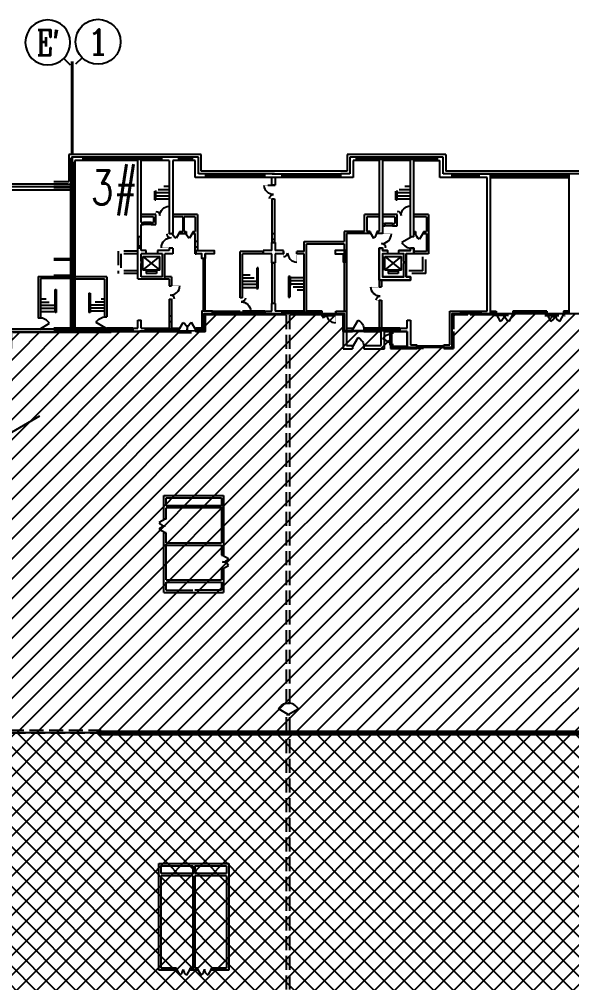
# Model space of a CAD drawing. Extents: x 634182 to 802382, y -1101880 to -864080.
# Drawn here: x 704378 to 714200, y -1040589 to -1023460 of the extents above; entities that cross this region are included whole.
import ezdxf
from ezdxf.enums import TextEntityAlignment as Align

# ---------------------------------------------------------------- set-up
doc = ezdxf.new("R2010")
doc.units = 0
doc.header["$LTSCALE"] = 1000
doc.header["$MEASUREMENT"] = 0
doc.linetypes.add('DASH', pattern=[0.35, 0.25, -0.1])
doc.layers.get('0').update_dxf_attribs({"linetype": 'CONTINUOUS'})
for name, color, linetype in [('AXIS', 3, 'CONTINUOUS'), ('AXIS_TEXT', 7, 'CONTINUOUS'), ('WINDOW', 2, 'CONTINUOUS'), ('WINDOW_TEXT', 6, 'CONTINUOUS'), ('防火分區线', 2, 'CONTINUOUS')]:
    doc.layers.add(name, color=color, linetype=linetype)
doc.styles.add('COMPLEX', font='COMPLEX')
doc.styles.add('DIM_FONT', font='simplex.shx', dxfattribs={"width": 0.8})
doc.styles.add('SIMPLEX', font='SIMPLEX.SHX')

# ---------------------------------------------------------------- blocks, each defined once
blk = doc.blocks.new('_DBLK')
blk.add_line((-0.5, 0), (0, -0.866))
blk.add_arc((-0.5, 0), 1, 300, 0)
at = {"layer": 'WINDOW_TEXT', "style": 'SIMPLEX', "flags": 9}
blk.add_attdef('A', text='', height=1, dxfattribs=at).set_placement((0, 1.5), align=Align.MIDDLE)
blk = doc.blocks.new('M_A0GGR')
for p, q in [((-0.5, 0), (-0.25, -0.433)), ((0.5, 0), (0.25, -0.433))]:
    blk.add_line(p, q)
for centre, start, end in [((-0.5, 0), 300, 0), ((0.5, 0), 180, 240)]:
    blk.add_arc(centre, 0.5, start, end)
blk = doc.blocks.new('M_A17ORW')
at = {"const_width": 0.02}
for points in [[(-0.481, -0.001), (-0.481, -0.308)], [(0.481, 0.001), (0.481, -0.691)]]:
    blk.add_lwpolyline(points, dxfattribs=at)
for centre, radius, start, end in [((-0.501, -0.003), 0.307, 274.24917, 0.21013), ((0.505, 0.002), 0.699, 180.27623, 268.06031)]:
    blk.add_arc(centre, radius, start, end)
blk = doc.blocks.new('_A2AKO')
at = {"const_width": 0.02}
for points in [[(-0.481, -0.001), (-0.481, -0.308)], [(0.481, 0.001), (0.481, -0.691)]]:
    blk.add_lwpolyline(points, dxfattribs=at)
for centre, radius, start, end in [((-0.501, -0.003), 0.307, 274.24917, 0.21013), ((0.505, 0.002), 0.699, 180.27623, 268.06031)]:
    blk.add_arc(centre, radius, start, end)
blk = doc.blocks.new('M_A1SFU')
blk.add_line((-0.5, 0), (0, -0.866))
blk.add_arc((-0.5, 0), 1, 300, 0)
blk = doc.blocks.new('_DBLK1')
for p, q in [((-0.5, 0), (-0.25, -0.433)), ((0.5, 0), (0.25, -0.433))]:
    blk.add_line(p, q)
for centre, start, end in [((-0.5, 0), 300, 0), ((0.5, 0), 180, 240)]:
    blk.add_arc(centre, 0.5, start, end)
at = {"layer": 'WINDOW_TEXT', "style": 'SIMPLEX', "flags": 9}
blk.add_attdef('A', text='', height=1, dxfattribs=at).set_placement((0, 1.5), align=Align.MIDDLE)
blk = doc.blocks.new('_AXISO2')
blk.add_line((0.354, 0.146), (0.5, 0))
blk.add_circle((0, 0.5), 0.5)
at = {"layer": 'AXIS_TEXT', "style": 'COMPLEX', "width": 1.041667}
blk.add_attdef('A', text='', height=0.56, dxfattribs=at).set_placement((-0.25, 0.22), (0.25, 0.22), align=Align.FIT)

msp = doc.modelspace()

# ---------------------------------------------------------------- hatches: boundary and pattern name
at = {"layer": '防火分區线'}
h = msp.add_hatch(dxfattribs=at)
h.set_pattern_fill('ANSI31', color=256, scale=2000, style=0)
h.set_pattern_definition([(45, (725638.84, -765587.07), (-176.7767, 176.7767), [])])
h.paths.add_polyline_path([(715880.911, -1036148.514), (715880.911, -1029290.647), (714835.332, -1029290.647), (714835.332, -1028690.647), (712075.332, -1028690.647), (712075.332, -1029290.647), (710995.332, -1029290.647), (710995.332, -1028990.647), (710155.332, -1028990.647), (710155.332, -1028690.647), (707665.332, -1028690.647), (707665.332, -1028990.647), (704241.121, -1029009.727), (704240.911, -1029308.757), (702864.067, -1029308.757), (702904.319, -1030522.132), (702604.484, -1030532.078), (702662.173, -1032271.103), (702362.338, -1032281.05), (702405.108, -1033570.338), (702704.944, -1033560.392), (702722.847, -1034100.095), (702423.012, -1034110.041), (702465.782, -1035399.332), (702765.618, -1035389.405), (702790.8, -1036148.514)])
h = msp.add_hatch(dxfattribs=at)
h.set_pattern_fill('NET', color=256, scale=2000, angle=45, style=0)
h.set_pattern_definition([(45, (696016.36, -779275.75), (-176.7767, 176.7767), []), (135, (696016.36, -779275.75), (-176.7767, -176.7767), [])])
h.paths.add_polyline_path([(715880.911, -1042988.514), (715880.911, -1036148.514), (702790.8, -1036148.514), (702823.308, -1037128.429), (702973.98, -1041665.086), (703041.988, -1043708.514), (705800.911, -1043708.514), (705800.911, -1042988.514), (710060.903, -1042988.514)])

# ---------------------------------------------------------------- linework, layer by layer
for p, q in [((707613.332, -1025862.647), (705257.332, -1025862.647)), ((705257.332, -1025862.647), (705257.332, -1026342.625)), ((707613.332, -1026162.647), (707613.332, -1025862.647)), ((711963.333, -1025862.647), (710207.332, -1025862.647)), ((710207.332, -1025862.647), (710207.332, -1026162.647)), ((711963.333, -1025862.647), (711963.333, -1026162.647)), ((705286.517, -1025931.568), (705286.517, -1028971.568)), ((707565.332, -1025910.647), (705305.332, -1025910.647)), ((705305.332, -1025910.647), (705305.332, -1027720.647)), ((705318.517, -1025931.568), (705318.517, -1028971.568)), ((705346.517, -1025991.568), (705346.517, -1028971.568)), ((706485.332, -1025970.647), (705365.332, -1025970.647)), ((705365.332, -1025970.647), (705365.332, -1028950.647)), ((705505.332, -1025910.647), (705505.332, -1025970.647)), ((706675.332, -1025910.647), (706375.33, -1025910.647)), ((706375.33, -1025910.647), (706375.33, -1025970.647)), ((706485.332, -1027330.647), (706485.332, -1025970.647)), ((706545.332, -1027070.647), (706545.332, -1025970.647)), ((707045.332, -1025970.647), (706545.332, -1025970.647)), ((706675.332, -1025970.647), (706675.332, -1025910.647)), ((706915.332, -1025970.647), (706915.332, -1025910.647)), ((707215.344, -1025910.647), (706915.332, -1025910.647)), ((707045.332, -1025970.647), (707045.332, -1027270.647)), ((707105.332, -1025970.647), (707105.332, -1027270.647)), ((707505.332, -1025970.647), (707105.332, -1025970.647)), ((707215.344, -1025970.647), (707215.344, -1025910.647)), ((707565.332, -1025910.671), (707455.344, -1025910.671)), ((707455.344, -1025970.647), (707455.344, -1025910.671)), ((707505.332, -1026270.647), (707505.332, -1025970.647)), ((707565.332, -1026210.647), (707565.332, -1025910.647)), ((711355.332, -1025910.582), (710255.332, -1025910.685)), ((710255.332, -1025910.685), (710255.332, -1026210.647)), ((710315.332, -1025970.647), (710315.332, -1026270.647)), ((710665.33, -1025970.647), (710315.332, -1025970.647)), ((710365.33, -1025910.675), (710365.33, -1025970.647)), ((710665.33, -1025910.647), (710665.33, -1025970.647)), ((710775.332, -1025970.647), (710665.33, -1025970.647)), ((710775.332, -1025970.647), (710775.332, -1027230.647)), ((711205.332, -1025970.567), (710835.332, -1025970.647)), ((710835.332, -1025970.647), (710835.332, -1027270.647)), ((711915.332, -1025910.685), (711205.332, -1025910.619)), ((711335.332, -1025970.647), (711205.332, -1025970.619)), ((711335.332, -1027330.647), (711335.332, -1025970.647)), ((711395.332, -1027330.647), (711395.332, -1025970.647)), ((711395.332, -1025970.647), (711855.332, -1025970.647)), ((711505.335, -1025910.647), (711505.335, -1025970.647)), ((711805.335, -1025910.675), (711805.335, -1025970.647)), ((711855.332, -1026270.647), (711855.332, -1025970.647)), ((711915.332, -1026210.647), (711915.332, -1025910.647)), ((708745.332, -1026210.647), (707565.332, -1026210.647)), ((707695.332, -1026210.647), (707565.332, -1026210.647)), ((710207.332, -1026162.647), (707613.332, -1026162.647)), ((707695.332, -1026270.647), (707695.332, -1026210.647)), ((708745.332, -1026270.647), (708745.332, -1026210.647)), ((708915.332, -1026210.647), (708745.332, -1026210.647)), ((708875.332, -1026210.647), (710095.333, -1026210.647)), ((709045.332, -1026210.647), (709045.332, -1026270.647)), ((710255.332, -1026210.647), (710095.332, -1026210.647)), ((710095.333, -1026270.647), (710095.333, -1026210.647)), ((712075.332, -1026210.647), (711915.332, -1026210.647)), ((714971.331, -1026210.647), (711939.333, -1026210.647)), ((714947.331, -1026162.647), (711963.333, -1026162.647)), ((712075.332, -1026270.647), (712075.332, -1026210.647)), ((712555.332, -1026270.647), (712555.332, -1026210.647)), ((712755.332, -1028710.647), (712755.332, -1026210.647)), ((714155.332, -1028710.647), (714155.332, -1026210.647)), ((702067.191, -1026383.568), (705242.517, -1026383.568)), ((704990.867, -1026390.559), (705305.332, -1026390.637)), ((704990.879, -1026342.559), (705257.332, -1026342.625)), ((710315.332, -1026270.647), (707505.332, -1026270.647)), ((708865.332, -1026410.647), (708865.332, -1026270.647)), ((708925.332, -1026270.647), (708925.332, -1026410.647)), ((712695.332, -1026270.647), (711855.332, -1026270.647)), ((712695.332, -1028650.647), (712695.332, -1026270.647)), ((714155.332, -1026270.647), (712755.332, -1026270.647)), ((712755.332, -1026270.647), (714155.332, -1026270.647)), ((702067.191, -1026431.568), (705286.517, -1026431.568)), ((702067.191, -1026491.568), (705286.517, -1026491.568)), ((704990.867, -1026450.556), (705305.332, -1026450.647)), ((706785.332, -1026672.647), (706785.332, -1026517.969)), ((706805.332, -1026672.647), (706805.332, -1026506.791)), ((708795.332, -1026410.647), (708925.332, -1026410.647)), ((708925.332, -1026410.647), (708865.332, -1026410.647)), ((711075.332, -1026672.647), (711075.332, -1026517.969)), ((711095.332, -1026672.647), (711095.332, -1026506.791)), ((706785.332, -1026672.647), (706805.332, -1026672.647)), ((708875.332, -1027430.647), (708875.332, -1026650.647)), ((708875.332, -1026650.647), (708915.332, -1026650.647)), ((708915.332, -1026650.647), (708915.332, -1027430.647)), ((711075.332, -1026672.647), (711095.332, -1026672.647)), ((706805.332, -1026930.647), (706545.332, -1026930.647)), ((706765.332, -1026970.647), (706545.332, -1026970.647)), ((706545.332, -1027070.647), (706585.332, -1027070.647)), ((706585.332, -1027070.647), (706585.332, -1027110.647)), ((706725.332, -1027070.647), (706725.332, -1027110.647)), ((706725.332, -1027070.647), (706765.332, -1027070.647)), ((706765.332, -1026970.647), (706765.332, -1027070.647)), ((706805.332, -1027110.647), (706805.332, -1026930.647)), ((707545.332, -1026930.647), (707105.332, -1026930.647)), ((707285.332, -1026970.647), (707105.332, -1026970.647)), ((707285.332, -1026970.647), (707285.332, -1027230.647)), ((707305.332, -1026970.647), (707305.332, -1027230.647)), ((707505.332, -1026970.647), (707305.332, -1026970.647)), ((707505.332, -1026970.647), (707505.332, -1027230.647)), ((707545.332, -1026930.647), (707545.332, -1027570.647)), ((710515.332, -1027230.647), (710515.332, -1026930.647)), ((710775.332, -1026930.647), (710515.332, -1026930.647)), ((710555.332, -1026970.647), (710555.332, -1027230.647)), ((710775.332, -1026970.647), (710555.332, -1026970.647)), ((711095.332, -1026930.647), (710835.332, -1026930.647)), ((711055.332, -1026970.647), (710835.332, -1026970.647)), ((711055.332, -1026970.647), (711055.332, -1027090.647)), ((711095.332, -1027130.647), (711095.332, -1026930.647)), ((711655.333, -1026930.647), (711395.332, -1026930.647)), ((711615.333, -1026970.647), (711395.332, -1026970.647)), ((711615.333, -1026970.647), (711615.333, -1027230.647)), ((711655.333, -1026930.647), (711655.333, -1027630.647)), ((706545.332, -1027570.647), (706545.332, -1027110.647)), ((706545.332, -1027110.647), (706585.332, -1027110.647)), ((706725.332, -1027110.647), (706805.332, -1027110.647)), ((707225.332, -1027230.647), (707285.332, -1027230.647)), ((707225.332, -1027230.647), (707225.332, -1027270.647)), ((707305.332, -1027230.647), (707345.332, -1027230.647)), ((707345.332, -1027230.647), (707345.332, -1027270.647)), ((707465.332, -1027230.647), (707505.332, -1027230.647)), ((707465.332, -1027230.647), (707465.332, -1027270.647)), ((710515.332, -1027230.647), (710155.332, -1027230.647)), ((710155.332, -1027230.647), (710155.332, -1027410.647)), ((710615.332, -1027230.647), (710555.332, -1027230.647)), ((710615.332, -1027230.647), (710615.332, -1027270.647)), ((710775.332, -1027230.647), (710735.332, -1027230.647)), ((710735.332, -1027230.647), (710735.332, -1027270.647)), ((710835.332, -1027090.647), (710875.332, -1027090.647)), ((710835.332, -1027130.647), (710875.332, -1027130.647)), ((710875.332, -1027090.647), (710875.332, -1027130.647)), ((711015.332, -1027090.647), (711015.332, -1027130.647)), ((711015.332, -1027090.647), (711055.332, -1027090.647)), ((711015.332, -1027130.647), (711095.332, -1027130.647)), ((711395.332, -1027230.647), (711425.332, -1027230.647)), ((711425.332, -1027230.647), (711425.332, -1027270.647)), ((711565.332, -1027230.647), (711565.332, -1027270.647)), ((711565.332, -1027230.647), (711615.333, -1027230.647)), ((706485.332, -1027530.647), (706485.332, -1027330.647)), ((706545.332, -1027330.647), (706485.332, -1027330.647)), ((706497.332, -1027490.647), (706497.332, -1027330.647)), ((707045.332, -1027270.647), (707105.332, -1027270.647)), ((707225.332, -1027270.647), (707345.332, -1027270.647)), ((707465.332, -1027270.647), (707505.332, -1027270.647)), ((707505.332, -1027630.647), (707505.332, -1027270.647)), ((707545.332, -1027410.647), (707505.332, -1027410.647)), ((708875.332, -1027270.647), (708915.332, -1027270.647)), ((708875.332, -1027370.647), (708915.332, -1027370.647)), ((709445.332, -1027410.647), (710155.332, -1027410.647)), ((709445.332, -1027590.647), (709445.332, -1027410.647)), ((710195.332, -1027270.647), (710195.332, -1028650.647)), ((710615.332, -1027270.647), (710195.332, -1027270.647)), ((710835.332, -1027270.647), (710735.332, -1027270.647)), ((711395.332, -1027330.647), (711335.332, -1027330.647)), ((711395.332, -1027270.647), (711425.332, -1027270.647)), ((711565.332, -1027270.647), (711615.333, -1027270.647)), ((711615.333, -1027270.647), (711615.333, -1027590.647)), ((706545.332, -1027530.647), (706485.332, -1027530.647)), ((706485.332, -1028076.647), (706485.332, -1027530.647)), ((706497.332, -1027490.647), (706545.332, -1027490.647)), ((706635.332, -1027570.647), (706545.332, -1027570.647)), ((706635.332, -1027630.647), (706635.332, -1027570.647)), ((706835.332, -1027570.647), (706835.332, -1027630.647)), ((707045.332, -1027570.647), (706835.332, -1027570.647)), ((707105.332, -1027530.647), (707045.332, -1027530.647)), ((707045.332, -1027530.647), (707045.332, -1027570.647)), ((707105.332, -1027530.647), (707045.332, -1027530.647)), ((707105.332, -1027530.647), (707105.332, -1027630.647)), ((707545.332, -1027510.647), (707505.332, -1027510.647)), ((708305.332, -1028410.647), (708305.332, -1027590.647)), ((708715.332, -1027590.647), (708305.332, -1027590.647)), ((708715.332, -1027630.647), (708715.332, -1027570.647)), ((708865.332, -1027570.647), (708715.332, -1027570.647)), ((708715.332, -1027590.647), (708715.332, -1027630.647)), ((708865.332, -1027570.647), (708865.332, -1027430.647)), ((708875.332, -1027430.647), (708915.332, -1027430.647)), ((708915.332, -1027430.647), (708875.332, -1027430.647)), ((708925.332, -1027430.647), (708925.332, -1027570.647)), ((709075.332, -1027570.647), (708925.332, -1027570.647)), ((709075.332, -1027630.647), (709075.332, -1027570.647)), ((709075.332, -1027590.647), (709075.332, -1027630.647)), ((709075.332, -1027630.647), (709075.332, -1027590.647)), ((709445.332, -1027590.647), (709315.332, -1027590.647)), ((709315.332, -1027630.647), (709315.332, -1027590.647)), ((709485.332, -1027450.647), (710155.332, -1027450.647)), ((709485.332, -1028650.647), (709485.332, -1027450.647)), ((710155.332, -1027450.647), (710155.332, -1028650.647)), ((710775.332, -1027530.647), (710775.332, -1028096.647)), ((710835.332, -1027530.647), (710775.332, -1027530.647)), ((710835.332, -1027530.647), (710795.332, -1027530.647)), ((710835.332, -1027530.647), (710835.332, -1027570.647)), ((710925.332, -1027570.647), (710835.332, -1027570.647)), ((710925.332, -1027570.647), (710925.332, -1027630.647)), ((711125.332, -1027630.647), (711125.332, -1027570.647)), ((711335.332, -1027570.647), (711125.332, -1027570.647)), ((711395.332, -1027530.647), (711335.332, -1027530.647)), ((711335.332, -1027570.647), (711335.332, -1027530.647)), ((711395.332, -1027630.647), (711395.332, -1027530.647)), ((711615.333, -1027590.647), (711395.332, -1027590.647)), ((705305.332, -1027720.647), (704990.867, -1027720.647)), ((705305.332, -1027740.647), (704990.867, -1027740.647)), ((705305.332, -1027740.647), (705305.332, -1029010.647)), ((706545.332, -1027760.647), (706545.332, -1027630.647)), ((706635.332, -1027630.647), (706545.332, -1027630.647)), ((706545.332, -1027760.647), (706545.332, -1027800.647)), ((706925.332, -1027630.647), (706835.332, -1027630.647)), ((706925.332, -1028036.647), (706925.332, -1027630.647)), ((707105.332, -1027630.647), (706965.332, -1027630.647)), ((706965.332, -1028076.647), (706965.332, -1027630.647)), ((707505.332, -1027630.647), (707525.332, -1027630.647)), ((707625.333, -1027630.647), (707525.332, -1027630.647)), ((707645.332, -1027710.627), (707645.332, -1028650.647)), ((707815.332, -1027630.647), (707685.332, -1027630.647)), ((707685.332, -1028650.647), (707685.332, -1027630.647)), ((708345.332, -1028410.647), (708345.332, -1027630.647)), ((708865.332, -1027630.647), (708345.332, -1027630.647)), ((709075.332, -1027630.647), (708925.332, -1027630.647)), ((708925.332, -1027630.647), (708925.332, -1027790.647)), ((709445.332, -1027630.647), (709315.332, -1027630.647)), ((709445.332, -1028650.647), (709445.332, -1027630.647)), ((710925.332, -1027630.647), (710835.332, -1027630.647)), ((710835.332, -1027630.647), (710835.332, -1028036.647)), ((711215.332, -1027630.647), (711125.332, -1027630.647)), ((711215.312, -1027760.647), (711215.312, -1027800.647)), ((711215.332, -1027760.647), (711215.332, -1027630.647)), ((711655.333, -1027630.647), (711255.332, -1027630.647)), ((711255.332, -1028036.647), (711255.332, -1027630.647)), ((706545.332, -1028036.647), (706545.332, -1027800.647)), ((708605.332, -1028246.647), (708605.332, -1027880.647)), ((708625.332, -1027880.647), (708605.332, -1027880.647)), ((708625.332, -1028246.647), (708625.332, -1027880.647)), ((708875.332, -1027790.647), (708915.332, -1027790.647)), ((708915.332, -1027790.647), (708875.332, -1027790.647)), ((708875.332, -1028510.647), (708875.332, -1027790.647)), ((708915.332, -1027790.647), (708915.332, -1028510.647)), ((711215.332, -1028036.647), (711215.332, -1027800.647)), ((704716.517, -1028031.568), (704716.517, -1028771.568)), ((704716.517, -1028031.568), (705286.517, -1028031.568)), ((704756.517, -1028071.568), (704756.517, -1028771.568)), ((705286.517, -1028071.568), (704756.517, -1028071.568)), ((704990.867, -1028010.647), (705305.332, -1028010.647)), ((705305.332, -1028050.647), (704990.867, -1028050.647)), ((705935.332, -1028036.647), (705365.332, -1028036.647)), ((705365.332, -1028076.647), (705895.332, -1028076.647)), ((705895.332, -1028076.647), (705895.332, -1028750.647)), ((705935.332, -1028036.647), (705935.332, -1028750.647)), ((706485.332, -1028076.647), (707045.332, -1028076.647)), ((706925.332, -1028036.647), (706545.332, -1028036.647)), ((707085.332, -1028036.647), (706965.332, -1028036.647)), ((707045.332, -1028076.647), (707045.332, -1028196.647)), ((707085.332, -1028036.647), (707085.332, -1028196.647)), ((709165.332, -1028034.647), (709165.332, -1028400.647)), ((709185.332, -1028034.647), (709165.332, -1028034.647)), ((709185.332, -1028034.647), (709185.332, -1028194.145)), ((709185.332, -1028034.647), (709185.332, -1028400.647)), ((710775.312, -1028096.647), (711335.332, -1028096.647)), ((710775.312, -1028096.647), (710775.312, -1028216.647)), ((710815.312, -1028096.647), (710815.312, -1028216.647)), ((711215.332, -1028036.647), (710835.332, -1028036.647)), ((711215.332, -1028036.647), (710835.332, -1028036.647)), ((711335.312, -1028036.647), (711255.332, -1028036.647)), ((711335.312, -1028096.647), (711335.312, -1028036.647)), ((705016.517, -1028675.062), (705016.517, -1028263.062)), ((705016.517, -1028263.062), (705036.517, -1028263.062)), ((705036.517, -1028263.062), (705036.517, -1028675.062)), ((708605.332, -1028246.647), (708625.332, -1028246.647)), ((710775.312, -1028216.647), (710815.312, -1028216.647)), ((705615.332, -1028326.647), (705615.332, -1028670.647)), ((705615.332, -1028326.647), (705635.332, -1028326.647)), ((705635.332, -1028326.647), (705635.332, -1028670.647)), ((707045.332, -1028436.647), (707045.332, -1028950.647)), ((707085.332, -1028436.647), (707085.332, -1028950.647)), ((708345.332, -1028410.647), (708305.332, -1028410.647)), ((709165.332, -1028400.647), (709185.332, -1028400.647)), ((708925.332, -1028510.647), (708865.332, -1028510.647)), ((708865.332, -1028650.647), (708865.332, -1028510.647)), ((708915.332, -1028510.647), (708875.332, -1028510.647)), ((708925.332, -1028510.647), (708925.332, -1028650.647)), ((710775.312, -1028456.647), (710775.312, -1028978.797)), ((710775.312, -1028456.647), (710815.312, -1028456.647)), ((710815.312, -1028456.647), (710815.312, -1028978.797)), ((704756.517, -1028771.568), (704716.517, -1028771.568)), ((705036.517, -1028675.062), (705016.517, -1028675.062)), ((705635.332, -1028670.647), (705615.332, -1028670.647)), ((705895.332, -1028750.647), (705935.332, -1028750.647)), ((707045.332, -1028730.647), (707085.332, -1028730.647)), ((707685.332, -1028710.647), (708115.332, -1028710.647)), ((707685.332, -1028710.647), (707815.332, -1028710.647)), ((707685.332, -1028710.647), (707685.332, -1029010.647)), ((707685.332, -1029010.647), (707685.332, -1028710.647)), ((707815.332, -1028650.647), (708115.332, -1028650.647)), ((707815.332, -1028650.647), (707815.332, -1028710.647)), ((708115.332, -1028650.647), (708305.332, -1028650.647)), ((708115.332, -1028710.647), (708745.332, -1028710.647)), ((708745.332, -1028650.647), (708345.332, -1028650.647)), ((708745.332, -1028650.647), (708865.332, -1028650.647)), ((708745.332, -1028650.647), (708745.332, -1028710.647)), ((708745.332, -1028710.647), (708915.332, -1028710.647)), ((708745.332, -1028710.647), (708915.332, -1028710.647)), ((709045.332, -1028710.647), (708875.332, -1028710.647)), ((708875.332, -1028710.647), (709130.911, -1028710.647)), ((709045.332, -1028650.647), (708925.332, -1028650.647)), ((709445.332, -1028650.647), (709045.332, -1028650.647)), ((709045.332, -1028650.647), (709045.332, -1028710.647)), ((709190.911, -1028710.647), (709765.332, -1028710.647)), ((709765.332, -1028650.647), (709485.332, -1028650.647)), ((709765.332, -1028710.647), (709765.332, -1028650.647)), ((710005.332, -1028650.647), (710005.332, -1028650.647)), ((710005.332, -1028650.647), (710005.332, -1028650.647)), ((710005.332, -1028650.647), (710005.332, -1028710.647)), ((710005.332, -1028710.647), (710005.332, -1028650.647)), ((710135.332, -1028710.647), (710005.332, -1028710.647)), ((710005.332, -1028710.647), (710135.332, -1028710.647)), ((710005.352, -1028650.666), (710005.352, -1028710.666)), ((710135.332, -1028710.647), (710135.332, -1029010.647)), ((710135.332, -1028710.647), (710135.332, -1029320.647)), ((712035.332, -1029250.647), (712035.332, -1028650.647)), ((712035.332, -1028650.647), (712225.332, -1028650.647)), ((712095.332, -1028870.647), (712095.332, -1028710.647)), ((712095.332, -1028710.647), (712225.332, -1028710.647)), ((712095.332, -1028710.647), (712355.332, -1028710.647)), ((712095.332, -1028710.647), (712095.332, -1028970.647)), ((712225.332, -1028650.647), (712225.332, -1028710.647)), ((712225.332, -1028650.647), (712585.332, -1028650.647)), ((712395.332, -1028710.647), (712855.332, -1028710.647)), ((712585.332, -1028650.647), (712695.332, -1028650.647)), ((712755.332, -1028650.647), (712855.332, -1028650.647)), ((712855.332, -1028650.647), (712855.332, -1028710.647)), ((713755.332, -1028650.647), (713155.332, -1028650.647)), ((713155.332, -1028650.647), (713155.332, -1028710.647)), ((713755.332, -1028650.647), (713755.332, -1028710.647)), ((714155.332, -1028650.647), (714055.332, -1028650.647)), ((714055.332, -1028650.647), (714055.332, -1028710.647)), ((705305.332, -1028950.647), (704990.867, -1028950.647)), ((705495.332, -1028950.647), (705365.332, -1028950.647)), ((705895.332, -1028950.647), (705495.332, -1028950.647)), ((705505.332, -1028950.647), (705505.332, -1029010.647)), ((705895.332, -1028950.647), (705895.332, -1028950.647)), ((705895.332, -1028950.647), (705935.332, -1028950.647)), ((705935.332, -1028950.647), (705935.332, -1028950.647)), ((706395.332, -1028950.647), (705935.332, -1028950.647)), ((706395.332, -1028950.647), (706485.332, -1028950.647)), ((706395.332, -1028950.647), (706395.332, -1029010.647)), ((706485.332, -1028810.647), (706545.332, -1028810.647)), ((706615.332, -1028950.647), (706615.332, -1029010.647)), ((706615.332, -1028950.647), (706915.332, -1028950.647)), ((706915.332, -1028950.647), (707045.332, -1028950.647)), ((707045.332, -1028830.647), (707085.332, -1028830.647)), ((707085.332, -1028950.647), (707215.332, -1028950.647)), ((710195.332, -1028950.647), (710195.332, -1029260.647)), ((710305.332, -1028950.647), (710305.332, -1028950.647)), ((710305.332, -1028950.647), (710305.332, -1029010.647)), ((711145.352, -1028950.666), (710505.332, -1028950.647)), ((710505.332, -1028950.647), (710505.332, -1029010.647)), ((710505.332, -1028950.647), (711275.312, -1028950.647)), ((710505.332, -1028950.647), (710505.332, -1029010.647)), ((711145.332, -1029010.647), (711145.332, -1028950.647)), ((711145.352, -1028950.666), (711145.352, -1029010.666)), ((711275.312, -1028950.647), (711275.312, -1028810.647)), ((711335.332, -1028810.647), (711335.332, -1029250.647)), ((705286.517, -1028971.568), (702512.691, -1028971.568)), ((706009.418, -1029031.568), (704264.911, -1029031.568)), ((705345.332, -1029010.647), (704990.867, -1029010.647)), ((705305.332, -1029010.647), (706395.332, -1029010.647)), ((705495.332, -1029010.647), (705305.332, -1029010.647)), ((706009.418, -1028971.568), (705346.517, -1028971.568)), ((706395.332, -1029010.647), (706615.332, -1029010.647)), ((706395.332, -1029010.647), (706915.332, -1029010.647)), ((706915.332, -1029010.647), (707215.332, -1029010.647)), ((707515.332, -1028970.647), (707515.332, -1029010.647)), ((707515.332, -1028970.647), (707645.332, -1028970.647)), ((707515.332, -1029010.647), (707685.332, -1029010.647)), ((707515.332, -1029010.647), (707685.332, -1029010.647)), ((710135.332, -1029010.647), (710305.332, -1029010.647)), ((710135.332, -1029010.647), (710305.332, -1029010.647)), ((710135.352, -1029010.666), (710305.352, -1029010.666)), ((710135.352, -1029010.666), (710305.352, -1029010.666)), ((710505.332, -1029010.647), (710810.911, -1029010.647)), ((710810.911, -1029260.647), (710810.911, -1029010.647)), ((710870.911, -1029320.647), (710870.911, -1029010.647)), ((710870.911, -1029010.647), (710975.332, -1029010.647)), ((710975.332, -1029010.647), (710975.332, -1029050.647)), ((711015.332, -1029050.647), (710975.332, -1029050.647)), ((711015.332, -1029010.647), (711015.332, -1029050.647)), ((711015.332, -1029010.647), (711145.332, -1029010.647)), ((711275.332, -1029010.647), (711145.332, -1029010.647)), ((711145.352, -1029010.666), (711275.352, -1029010.666)), ((711145.352, -1029010.666), (711275.352, -1029010.666)), ((711275.332, -1029010.647), (711275.332, -1029270.647)), ((711275.332, -1029010.647), (711275.332, -1029270.647)), ((711275.332, -1029270.647), (711275.332, -1029010.647)), ((712095.332, -1029010.647), (712095.332, -1029310.647)), ((712095.332, -1029310.647), (712095.332, -1029110.647)), ((710195.332, -1029260.647), (710305.332, -1029260.647)), ((710305.332, -1029260.647), (710305.332, -1029320.647)), ((710505.332, -1029260.647), (710810.911, -1029260.647)), ((710505.332, -1029260.647), (710505.332, -1029320.647)), ((710975.332, -1029230.647), (710975.332, -1029310.647)), ((711015.332, -1029230.647), (710975.332, -1029230.647)), ((710975.332, -1029310.647), (711275.332, -1029310.647)), ((711015.332, -1029230.647), (711015.332, -1029270.647)), ((711015.332, -1029270.647), (711275.332, -1029270.647)), ((711445.332, -1029310.647), (711275.332, -1029310.647)), ((711565.332, -1029310.647), (711275.332, -1029310.647)), ((711275.352, -1029310.666), (711445.352, -1029310.666)), ((711275.352, -1029310.666), (711445.352, -1029310.666)), ((711335.332, -1029250.647), (711445.332, -1029250.647)), ((711335.332, -1029250.647), (711445.332, -1029250.647)), ((711445.332, -1029250.647), (711445.332, -1029310.647)), ((711445.332, -1029280.647), (711565.332, -1029280.647)), ((711445.352, -1029310.666), (711445.352, -1029270.666)), ((711445.352, -1029270.666), (711445.352, -1029310.666)), ((711925.332, -1029250.647), (712035.332, -1029250.647)), ((711925.332, -1029310.647), (711925.332, -1029270.647)), ((711925.332, -1029310.647), (712095.332, -1029310.647)), ((711925.332, -1029310.647), (712095.332, -1029310.647)), ((710135.332, -1029320.647), (710305.332, -1029320.647)), ((710505.332, -1029320.647), (710870.911, -1029320.647)), ((706950.911, -1031928.514), (708010.911, -1031928.514)), ((706950.911, -1032348.514), (706950.911, -1031928.514)), ((706990.911, -1031968.514), (707970.911, -1031968.514)), ((706990.911, -1032108.514), (706990.911, -1031968.514)), ((707970.911, -1031968.514), (707970.911, -1032108.514)), ((708010.911, -1031928.514), (708010.911, -1032988.514)), ((707970.911, -1032108.514), (706990.911, -1032108.514)), ((707970.911, -1032148.514), (706990.911, -1032148.514)), ((706990.911, -1032348.514), (706990.911, -1032148.514)), ((707970.911, -1032148.514), (707970.911, -1032768.514)), ((706990.911, -1032348.514), (706950.911, -1032348.514)), ((706950.911, -1033648.514), (706950.911, -1032588.514)), ((706990.911, -1032588.514), (706950.911, -1032588.514)), ((706990.911, -1032768.514), (706990.911, -1032588.514)), ((706990.911, -1032768.514), (707970.911, -1032768.514)), ((706990.911, -1032808.514), (707970.911, -1032808.514)), ((706990.911, -1033428.514), (706990.911, -1032808.514)), ((707970.911, -1032808.514), (707970.911, -1032988.514)), ((707970.911, -1032988.514), (708010.911, -1032988.514)), ((707970.911, -1033228.514), (707970.911, -1033428.514)), ((707970.911, -1033228.514), (708010.911, -1033228.514)), ((708010.911, -1033228.514), (708010.911, -1033648.514)), ((706990.911, -1033428.514), (707970.911, -1033428.514)), ((706990.911, -1033608.514), (706990.911, -1033468.514)), ((706990.911, -1033468.514), (707970.911, -1033468.514)), ((707970.911, -1033468.514), (707970.911, -1033608.514)), ((706950.911, -1033648.514), (708010.911, -1033648.514)), ((706990.911, -1033608.514), (707460.911, -1033608.514)), ((707970.911, -1033608.514), (707500.911, -1033608.514)), ((707970.911, -1033608.514), (707922.911, -1033608.514)), ((709130.911, -1035618.186), (709190.911, -1035618.186)), ((709130.911, -1035818.186), (709190.911, -1035818.186)), ((705800.911, -1036118.186), (715850.911, -1036118.186)), ((705800.911, -1036118.186), (705800.911, -1036178.186)), ((705800.911, -1036178.186), (715850.911, -1036178.186)), ((706860.911, -1038468.514), (708100.911, -1038468.514)), ((706860.911, -1040368.514), (706860.911, -1038468.514)), ((706900.911, -1038508.514), (707460.911, -1038508.514)), ((706900.911, -1038648.514), (706900.911, -1038508.514)), ((707460.911, -1038508.514), (707460.911, -1038648.514)), ((707500.911, -1038508.514), (707500.911, -1038648.514)), ((707500.911, -1038508.514), (708060.911, -1038508.514)), ((708060.911, -1038508.514), (708060.911, -1038648.514)), ((708100.911, -1038468.514), (708100.911, -1040368.514)), ((707460.911, -1038648.514), (706900.911, -1038648.514)), ((707460.911, -1038688.514), (706900.911, -1038688.514)), ((706900.911, -1040328.514), (706900.911, -1038688.514)), ((707460.911, -1038688.514), (707460.911, -1040328.514)), ((708060.911, -1038648.514), (707500.911, -1038648.514)), ((707500.911, -1038688.514), (707500.911, -1040328.514)), ((708060.911, -1038688.514), (707500.911, -1038688.514)), ((708060.911, -1038688.514), (708060.911, -1040328.514)), ((707172.911, -1040368.514), (706860.911, -1040368.514)), ((707172.911, -1040328.514), (706900.911, -1040328.514)), ((707172.911, -1040328.514), (707172.911, -1040368.514)), ((707460.911, -1040328.514), (707412.911, -1040328.514)), ((707412.911, -1040328.514), (707412.911, -1040368.514)), ((707548.911, -1040368.514), (707412.911, -1040368.514)), ((707548.911, -1040328.514), (707500.911, -1040328.514)), ((707548.911, -1040328.514), (707548.911, -1040368.514)), ((708060.911, -1040328.514), (707788.911, -1040328.514)), ((707788.911, -1040328.514), (707788.911, -1040368.514)), ((708100.911, -1040368.514), (707788.911, -1040368.514))]:
    msp.add_line(p, q)
at = {"linetype": 'Continuous'}
for p, q in [((712555.332, -1026210.647), (712755.332, -1026210.647)), ((714355.332, -1026210.647), (714155.332, -1026210.647)), ((708925.332, -1027430.647), (708865.332, -1027430.647)), ((708865.332, -1027790.647), (708865.332, -1027630.647)), ((708925.332, -1027790.647), (708865.332, -1027790.647)), ((707045.332, -1028196.647), (707085.332, -1028196.647)), ((707045.332, -1028436.647), (707085.332, -1028436.647)), ((712225.332, -1028650.647), (712225.332, -1028710.647)), ((712585.332, -1028650.647), (712585.332, -1028710.647)), ((706485.332, -1028950.647), (706485.332, -1028810.647)), ((706545.332, -1028950.647), (706545.332, -1028810.647)), ((706545.332, -1028950.647), (706615.332, -1028950.647)), ((711275.312, -1028810.647), (711335.332, -1028810.647)), ((711925.332, -1029310.647), (711925.332, -1029250.647))]:
    msp.add_line(p, q, dxfattribs=at)
at = {"linetype": 'DASH'}
for p, q in [((709130.911, -1035618.186), (709130.911, -1028710.647)), ((709190.911, -1035618.186), (709190.911, -1028710.647)), ((709747.578, -1028726.814), (710040.84, -1028726.814)), ((712827.046, -1028719.536), (713178.533, -1028719.536)), ((713720.785, -1028724.775), (714081.561, -1028724.775)), ((707192.708, -1029029.024), (707561.087, -1029029.024)), ((710964.192, -1029030.204), (710964.192, -1029251.854)), ((709130.911, -1036118.186), (709130.911, -1035818.186)), ((709190.911, -1036118.186), (709190.911, -1035818.186)), ((709130.911, -1042458.514), (709130.911, -1036178.186)), ((709190.911, -1042458.514), (709190.911, -1036178.186))]:
    msp.add_line(p, q, dxfattribs=at)
at = {"linetype": 'Continuous', "const_width": 60}
for points in [[(705505.332, -1025940.647), (706525.332, -1025940.647)], [(706525.332, -1025940.647), (706915.332, -1025940.647)], [(707215.344, -1025940.647), (707455.344, -1025940.659)], [(710365.33, -1025940.661), (711355.332, -1025940.615)], [(711355.332, -1025940.64), (711805.335, -1025940.661)], [(707695.332, -1026240.647), (708745.332, -1026240.647)], [(709045.332, -1026240.647), (710095.333, -1026240.647)], [(712075.332, -1026240.647), (712555.332, -1026240.647)], [(712755.332, -1026240.647), (714155.332, -1026240.647)]]:
    msp.add_lwpolyline(points, dxfattribs=at)
for points in [[(707525.332, -1027570.647), (707845.332, -1027570.647), (707845.332, -1027630.647), (707685.332, -1027630.647), (707685.332, -1027710.627), (707625.332, -1027710.627), (707625.333, -1027630.647), (707525.332, -1027630.647)], [(710195.351, -1027570.647), (709995.351, -1027570.647), (709995.351, -1027630.647), (710135.351, -1027630.647), (710135.351, -1027770.627), (710195.331, -1027770.627)], [(707815.332, -1028650.647), (707625.332, -1028650.647), (707625.332, -1028950.647), (707515.332, -1028950.647), (707515.332, -1029010.647), (707685.332, -1029010.647), (707685.332, -1028710.647), (707815.332, -1028710.647)], [(710005.332, -1028650.647), (710195.332, -1028650.647), (710195.332, -1028950.647), (710305.332, -1028950.647), (710305.332, -1029010.647), (710135.332, -1029010.647), (710135.332, -1028710.647), (710005.332, -1028710.647)]]:
    msp.add_lwpolyline(points, close=True)
msp.add_lwpolyline([(711215.312, -1027760.647), (711215.312, -1027630.647), (711125.312, -1027630.647), (711125.312, -1027570.647), (711335.312, -1027570.647), (711335.312, -1027530.647), (711395.312, -1027530.647), (711395.312, -1027630.647), (711255.332, -1027630.647), (711255.332, -1028036.647), (711335.312, -1028036.647), (711335.312, -1028096.647), (710775.312, -1028096.647), (710775.312, -1027530.647), (710835.312, -1027530.647), (710835.312, -1027570.647), (710925.312, -1027570.647), (710925.312, -1027630.647), (710835.312, -1027630.647), (710835.312, -1028036.647), (711215.312, -1028036.647), (711215.312, -1027800.647)])
at = {"const_width": 60}
for points in [[(707815.332, -1028680.647), (708745.332, -1028680.647)], [(709045.332, -1028680.647), (709765.332, -1028680.647)], [(712225.332, -1028680.647), (712585.332, -1028680.647)], [(712855.332, -1028680.647), (712755.332, -1028680.647)], [(713155.332, -1028680.647), (713755.332, -1028680.647)], [(714055.332, -1028680.647), (714155.332, -1028680.647)], [(704990.867, -1028980.647), (706395.332, -1028980.647)], [(706615.332, -1028980.647), (707215.332, -1028980.647)], [(710505.332, -1028980.647), (711145.332, -1028980.647)], [(711445.352, -1029280.647), (711925.332, -1029280.647)]]:
    msp.add_lwpolyline(points, dxfattribs=at)
at = {"linetype": 'DASH'}
for points in [[(704208.627, -1036100.282), (705834.344, -1036100.282)], [(704240.911, -1036148.514), (705800.911, -1036148.514)]]:
    msp.add_lwpolyline(points, dxfattribs=at)
at = {"layer": 'AXIS'}
for p, q in [((705306.517, -1024212.681), (705306.517, -1025862.647)), ((705325.332, -1024210.311), (705325.332, -1025862.647))]:
    msp.add_line(p, q, dxfattribs=at)
at = {"layer": 'WINDOW'}
for p, q in [((706805.332, -1026540.647), (707045.332, -1026540.647)), ((706844.95, -1026484.647), (707045.332, -1026484.647)), ((706945.141, -1026428.647), (707045.332, -1026428.647)), ((711095.332, -1026540.647), (711335.332, -1026540.647)), ((711134.95, -1026484.647), (711335.332, -1026484.647)), ((711235.141, -1026428.647), (711335.332, -1026428.647)), ((706805.332, -1026596.647), (707045.332, -1026596.647)), ((706805.332, -1026652.647), (707045.332, -1026652.647)), ((711095.332, -1026596.647), (711335.332, -1026596.647)), ((711095.332, -1026652.647), (711335.332, -1026652.647)), ((706725.332, -1027070.647), (706585.332, -1027070.647)), ((706725.332, -1027110.647), (706585.332, -1027110.647)), ((711015.332, -1027090.647), (710875.332, -1027090.647)), ((711015.332, -1027130.647), (710875.332, -1027130.647)), ((706575.332, -1027920.03), (706575.332, -1027680.007)), ((706575.332, -1027680.007), (706875.332, -1027680.007)), ((706575.332, -1027920.03), (706875.332, -1027680.007)), ((706575.332, -1027680.007), (706875.332, -1027920.03)), ((706835.332, -1027630.647), (706635.332, -1027630.647)), ((706875.332, -1027920.03), (706875.332, -1027680.007)), ((710875.332, -1027680.007), (711175.332, -1027920.03)), ((710875.332, -1027920.03), (711175.332, -1027680.007)), ((710875.332, -1027680.007), (711175.332, -1027680.007)), ((710875.332, -1027920.03), (710875.332, -1027680.007)), ((711125.332, -1027630.647), (710925.332, -1027630.647)), ((711175.332, -1027920.03), (711175.332, -1027680.007)), ((706875.332, -1027920.03), (706575.332, -1027920.03)), ((706635.332, -1027940.03), (706635.332, -1027980.03)), ((706815.332, -1027940.03), (706635.332, -1027940.03)), ((706815.332, -1027940.03), (706815.332, -1027980.03)), ((711175.332, -1027920.03), (710875.332, -1027920.03)), ((710935.332, -1027940.03), (710935.332, -1027980.03)), ((711115.332, -1027940.03), (710935.332, -1027940.03)), ((711115.332, -1027940.03), (711115.332, -1027980.03)), ((706815.332, -1027980.03), (706635.332, -1027980.03)), ((708345.332, -1028002.647), (708484.643, -1028002.647)), ((708345.332, -1028058.647), (708555.714, -1028058.647)), ((708345.332, -1028058.647), (708555.714, -1028058.647)), ((709195.332, -1028034.647), (709185.332, -1028034.647)), ((709195.332, -1028034.647), (709195.332, -1028199.355)), ((709445.332, -1028054.647), (709195.332, -1028054.647)), ((709445.332, -1028110.647), (709195.332, -1028110.647)), ((711115.332, -1027980.03), (710935.332, -1027980.03)), ((708345.332, -1028114.647), (708595.332, -1028114.647)), ((708345.332, -1028170.647), (708595.332, -1028170.647)), ((708345.332, -1028226.647), (708595.332, -1028226.647)), ((708595.332, -1028246.647), (708605.332, -1028246.647)), ((709445.332, -1028166.647), (709195.332, -1028166.647)), ((709445.332, -1028222.647), (709244.95, -1028222.647)), ((709445.332, -1028222.647), (709244.95, -1028222.647)), ((709445.332, -1028278.647), (709316.021, -1028278.647)), ((704756.517, -1028431.062), (704858.828, -1028431.062)), ((704786.517, -1028431.062), (704858.828, -1028431.062)), ((705895.332, -1028434.647), (705831.409, -1028434.647)), ((704756.517, -1028487.062), (704910.507, -1028487.062)), ((704756.517, -1028543.062), (705016.517, -1028543.062)), ((704756.517, -1028599.062), (705016.517, -1028599.062)), ((705895.332, -1028596.647), (705635.332, -1028596.647)), ((705895.332, -1028542.647), (705644.472, -1028542.647)), ((705895.332, -1028488.647), (705729.918, -1028488.647)), ((704756.517, -1028655.062), (705016.517, -1028655.062)), ((705895.332, -1028650.647), (705635.332, -1028650.647)), ((710505.332, -1029010.647), (710305.332, -1029010.647))]:
    msp.add_line(p, q, dxfattribs=at)
at = {"layer": 'WINDOW', "linetype": 'DASH'}
for p, q in [((706485.332, -1027580.647), (706135.332, -1027580.647)), ((706135.332, -1027580.647), (706135.332, -1027980.647)), ((706485.332, -1027630.647), (706185.332, -1027630.647)), ((706185.332, -1027630.647), (706185.332, -1027930.647)), ((711555.332, -1027930.647), (711555.332, -1027630.647)), ((711605.332, -1027980.647), (711605.332, -1027630.647)), ((706485.332, -1027930.647), (706185.332, -1027930.647)), ((711555.332, -1027930.647), (711255.332, -1027930.647)), ((706485.332, -1027980.647), (706135.332, -1027980.647)), ((711605.332, -1027980.647), (711255.332, -1027980.647))]:
    msp.add_line(p, q, dxfattribs=at)
at = {"layer": '防火分區线'}
msp.add_lwpolyline([(715880.911, -1036148.514), (702790.8, -1036148.514), (702765.618, -1035389.405), (702465.782, -1035399.332), (702423.012, -1034110.041), (702722.847, -1034100.095), (702704.944, -1033560.392), (702405.108, -1033570.338), (702362.338, -1032281.05), (702662.173, -1032271.103), (702604.484, -1030532.078), (702904.319, -1030522.132), (702864.067, -1029308.757), (704240.911, -1029308.757), (704241.121, -1029009.727), (707665.332, -1028990.647), (707665.332, -1028690.647), (710155.332, -1028690.647), (710155.332, -1028990.647), (710995.332, -1028990.647), (710995.332, -1029290.647), (712075.332, -1029290.647), (712075.332, -1028690.647), (714835.332, -1028690.647)], dxfattribs=at)
at = {"layer": '防火分區线', "ltscale": 1500}
msp.add_lwpolyline([(704738.3, -1030513.494), (699258.831, -1033704.126), (695828.524, -1033704.126)], dxfattribs=at)
msp.add_lwpolyline([(702823.308, -1037128.429), (702973.98, -1041665.086), (703041.988, -1043708.514), (703041.988, -1043708.514), (703041.988, -1043708.514), (705800.911, -1043708.514), (705800.911, -1042988.514), (710060.903, -1042988.514), (715880.911, -1042988.514), (715880.911, -1036148.514), (702790.8, -1036148.514)], close=True, dxfattribs=at)

# ---------------------------------------------------------------- block references
at = {"layer": 'AXIS', "ltscale": 1500}
ref = msp.add_blockref('_AXISO2', (705284.347, -1023871.65), dxfattribs=dict(at, xscale=-800, yscale=800, zscale=800, rotation=90))
ref.add_attrib('A', "E'", dxfattribs={"layer": 'AXIS_TEXT', "height": 448, "style": 'COMPLEX', "width": 0.815217}).set_placement((704684.347, -1024095.65), (705084.347, -1024095.65), align=Align.FIT)
ref = msp.add_blockref('_AXISO2', (705378.421, -1023859.8), dxfattribs=dict(at, xscale=800, yscale=800, zscale=800, rotation=270))
ref.add_attrib('A', '1', dxfattribs={"layer": 'AXIS_TEXT', "height": 448, "style": 'COMPLEX', "width": 2.083333}).set_placement((705578.421, -1024083.8), (705978.421, -1024083.8), align=Align.FIT)
at = {"layer": 'WINDOW'}
for name, p, xscale, yscale, zscale, rotation in [('_A2AKO', (708900.595, -1026530.647), -240, 240, 240, 270.0000000000001), ('M_A17ORW', (706922.764, -1026950.61), -240, 240, 240, 180), ('M_A17ORW', (711212.764, -1026946.189), -240, 240, 240, 180), ('_DBLK', (707165.332, -1027250.647), 120, -120, 120, 180), ('_DBLK', (707405.332, -1027250.647), 120, -120, 120, 180), ('_DBLK', (710675.332, -1027250.647), -120, -120, 120, 180), ('_DBLK', (711495.332, -1027250.647), 140, -140, 140, 180), ('M_A17ORW', (707079.815, -1027397.503), 260, 260, 260, 270.0000000000001), ('M_A17ORW', (710815.709, -1027397.718), 260, 260, 260, 90.00000000000001), ('_DBLK', (711355.332, -1027430.647), -200, -200, 200, 90.00000000000001), ('_A2AKO', (710794.965, -1028336.079), -240, 240, 240, 270.0000000000001), ('_A2AKO', (708325.332, -1028530.647), -240, 240, 240, 90.00000000000001), ('M_A1SFU', (704739.841, -1028871.513), -200, -200, 200, 271.9044598353082), ('_DBLK', (705915.332, -1028850.647), 200, -200, 200, 90.00000000000001), ('M_A0GGR', (713005.332, -1028700.647), 300, -300, 300, 180), ('M_A0GGR', (713905.332, -1028700.647), -300, -300, 300, 180), ('M_A0GGR', (707365.332, -1028980.647), 300, -300, 300, 359.9999999994482), ('_DBLK', (710405.332, -1029290.647), -200, 200, 200, 180), ('_DBLK', (710995.332, -1029140.647), 180, -180, 180, 90.00000000000001), ('M_A0GGR', (706970.911, -1032468.514), 240, 240, 240, 270), ('_DBLK1', (707990.911, -1033108.514), 240, 240, 240, 90), ('_DBLK', (709160.911, -1035718.186), -200, 200, 200, 270), ('_DBLK', (709160.911, -1035718.186), 200, 200, 200, 90)]:
    msp.add_blockref(name, p, dxfattribs=dict(at, xscale=xscale, yscale=yscale, zscale=zscale, rotation=rotation))
for name, p, xscale, yscale, zscale in [('_A2AKO', (709195.332, -1027610.647), 240, 240, 240), ('_A2AKO', (709885.332, -1028690.647), 240, 240, 240), ('_DBLK', (710405.332, -1028980.647), 200, -200, 200), ('_DBLK1', (707292.911, -1040348.514), 240, 240, 240), ('_DBLK1', (707668.911, -1040348.514), 240, 240, 240)]:
    msp.add_blockref(name, p, dxfattribs=dict(at, xscale=xscale, yscale=yscale, zscale=zscale))
at = {"layer": 'WINDOW', "linetype": 'Continuous', "xscale": 240, "yscale": 240, "zscale": 240, "rotation": 90.00000000000001}
msp.add_blockref('M_A17ORW', (707065.332, -1028316.647), dxfattribs=at)

# ---------------------------------------------------------------- texts
at = {"layer": '防火分區线', "ltscale": 1500, "style": 'DIM_FONT', "width": 0.8}
msp.add_text('3#', height=600, dxfattribs=at).set_placement((705646.998, -1026751.509))

doc.saveas('drawing.dxf')
